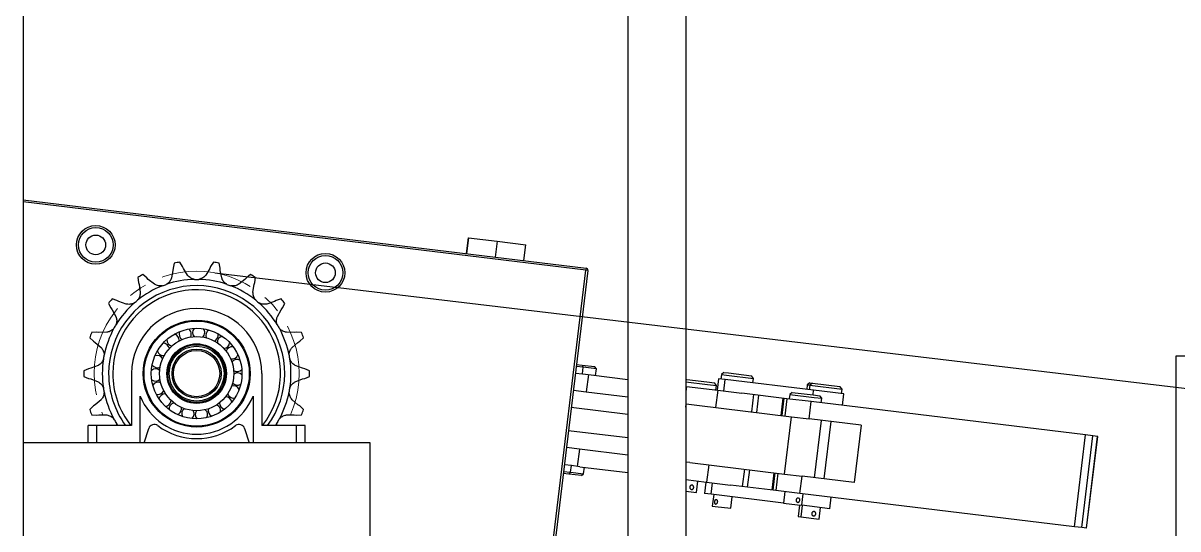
# Model space of a CAD drawing. Header units: millimetres. Extents: x -2889 to 8174, y 2447 to 8478.
# Drawn here: x 1565.97 to 1605.9, y 3483.5 to 3501 of the extents above; entities that cross this region are included whole.
import ezdxf

# ---------------------------------------------------------------- set-up
doc = ezdxf.new("R2010")
doc.units = ezdxf.units.MM
doc.linetypes.add('CENTER', pattern=[50.8, 31.75, -6.35, 6.35, -6.35])
doc.layers.add('细实线', color=255, linetype='Continuous')
doc.layers.add('细点画线', color=255, linetype='CENTER', lineweight=5)

msp = doc.modelspace()

# ---------------------------------------------------------------- linework, layer by layer
at = {"color": 7, "linetype": 'Continuous', "lineweight": 25}
for p, q in [((1565.974, 3542.173), (1565.974, 3486.473)), ((1586.884, 3542.473), (1586.884, 3468.473)), ((1588.884, 3542.473), (1588.884, 3468.473)), ((1565.974, 3494.89), (1585.443, 3492.524)), ((1581.36, 3493.575), (1581.293, 3493.029)), ((1581.36, 3493.575), (1581.293, 3493.029)), ((1581.369, 3493.573), (1581.303, 3493.027)), ((1581.369, 3493.573), (1581.303, 3493.027)), ((1581.36, 3493.575), (1581.369, 3493.573)), ((1581.369, 3493.573), (1582.362, 3493.453)), ((1582.362, 3493.453), (1583.355, 3493.332)), ((1583.288, 3492.786), (1583.355, 3493.332)), ((1583.288, 3492.786), (1583.355, 3493.332)), ((1571.198, 3492.695), (1571.161, 3492.522)), ((1571.489, 3492.58), (1571.395, 3492.729)), ((1572.552, 3492.729), (1572.458, 3492.58)), ((1572.787, 3492.522), (1572.749, 3492.695)), ((1570.251, 3492.191), (1570.111, 3492.299)), ((1571.156, 3492.446), (1571.106, 3492.182)), ((1571.161, 3492.522), (1571.156, 3492.446)), ((1571.52, 3492.51), (1571.489, 3492.58)), ((1571.658, 3492.28), (1571.52, 3492.51)), ((1572.428, 3492.51), (1572.29, 3492.28)), ((1572.458, 3492.58), (1572.428, 3492.51)), ((1572.791, 3492.446), (1572.787, 3492.522)), ((1572.842, 3492.182), (1572.791, 3492.446)), ((1573.837, 3492.299), (1573.697, 3492.191)), ((1584.184, 3482.171), (1585.434, 3492.455)), ((1585.504, 3492.446), (1584.254, 3482.162)), ((1585.443, 3492.524), (1585.434, 3492.455)), ((1585.504, 3492.446), (1585.434, 3492.455)), ((1569.938, 3492.199), (1569.962, 3492.024)), ((1569.962, 3492.024), (1569.984, 3491.951)), ((1569.984, 3491.951), (1570.026, 3491.686)), ((1570.303, 3492.135), (1570.251, 3492.191)), ((1570.512, 3491.966), (1570.303, 3492.135)), ((1573.645, 3492.135), (1573.436, 3491.966)), ((1573.697, 3492.191), (1573.645, 3492.135)), ((1573.922, 3491.686), (1573.964, 3491.951)), ((1573.964, 3491.951), (1573.986, 3492.024)), ((1573.986, 3492.024), (1574.01, 3492.199)), ((1569.219, 3491.401), (1569.052, 3491.455)), ((1574.896, 3491.455), (1574.728, 3491.401)), ((1568.923, 3491.302), (1569.005, 3491.146)), ((1569.005, 3491.146), (1569.051, 3491.084)), ((1569.051, 3491.084), (1569.181, 3490.85)), ((1569.288, 3491.367), (1569.219, 3491.401)), ((1569.542, 3491.279), (1569.288, 3491.367)), ((1574.66, 3491.367), (1574.406, 3491.279)), ((1574.728, 3491.401), (1574.66, 3491.367)), ((1574.766, 3490.85), (1574.897, 3491.084)), ((1574.897, 3491.084), (1574.943, 3491.146)), ((1574.943, 3491.146), (1575.025, 3491.302)), ((1568.521, 3490.307), (1568.344, 3490.3)), ((1568.597, 3490.298), (1568.521, 3490.307)), ((1568.865, 3490.302), (1568.597, 3490.298)), ((1575.351, 3490.298), (1575.082, 3490.302)), ((1575.427, 3490.307), (1575.351, 3490.298)), ((1575.603, 3490.3), (1575.427, 3490.307)), ((1568.276, 3490.112), (1568.407, 3489.994)), ((1568.407, 3489.994), (1568.471, 3489.951)), ((1568.471, 3489.951), (1568.674, 3489.776)), ((1575.274, 3489.776), (1575.477, 3489.951)), ((1575.477, 3489.951), (1575.541, 3489.994)), ((1575.541, 3489.994), (1575.672, 3490.112)), ((1608.824, 3489.473), (1605.824, 3489.473)), ((1605.824, 3489.473), (1605.824, 3468.473)), ((1568.313, 3489.057), (1568.238, 3489.039)), ((1568.564, 3489.153), (1568.313, 3489.057)), ((1575.635, 3489.057), (1575.384, 3489.153)), ((1575.709, 3489.039), (1575.635, 3489.057)), ((1585.341, 3489.091), (1585.1, 3489.121)), ((1585.108, 3489.19), (1585.301, 3489.167)), ((1585.301, 3489.167), (1585.341, 3489.091)), ((1585.301, 3489.167), (1585.734, 3489.114)), ((1585.314, 3488.863), (1585.341, 3489.091)), ((1585.795, 3489.036), (1585.341, 3489.091)), ((1585.795, 3489.036), (1585.734, 3489.114)), ((1568.238, 3489.039), (1568.075, 3488.973)), ((1568.075, 3488.773), (1568.238, 3488.706)), ((1568.238, 3488.706), (1568.313, 3488.688)), ((1568.313, 3488.688), (1568.564, 3488.592)), ((1569.724, 3488.873), (1569.724, 3487.073)), ((1570.975, 3488.921), (1570.974, 3488.873)), ((1574.224, 3488.873), (1574.224, 3487.073)), ((1575.384, 3488.592), (1575.635, 3488.688)), ((1575.635, 3488.688), (1575.709, 3488.706)), ((1575.873, 3488.973), (1575.709, 3489.039)), ((1575.709, 3488.706), (1575.873, 3488.773)), ((1585.072, 3488.893), (1585.314, 3488.863)), ((1585.314, 3488.863), (1585.611, 3488.827)), ((1585.519, 3488.838), (1585.446, 3488.243)), ((1585.611, 3488.827), (1586.884, 3488.672)), ((1585.767, 3488.808), (1585.795, 3489.036)), ((1588.884, 3488.671), (1588.92, 3488.667)), ((1588.92, 3488.667), (1588.884, 3488.638)), ((1588.92, 3488.667), (1589.608, 3488.583)), ((1590.015, 3488.695), (1589.967, 3488.298)), ((1590.246, 3488.667), (1590.015, 3488.695)), ((1590.114, 3488.844), (1590.095, 3488.685)), ((1590.203, 3488.914), (1590.114, 3488.844)), ((1590.114, 3488.844), (1590.295, 3488.822)), ((1590.198, 3488.27), (1590.246, 3488.667)), ((1590.203, 3488.914), (1590.358, 3488.895)), ((1593.306, 3488.295), (1590.246, 3488.667)), ((1590.295, 3488.822), (1591.226, 3488.709)), ((1590.358, 3488.895), (1591.156, 3488.798)), ((1591.226, 3488.709), (1591.156, 3488.798)), ((1591.207, 3488.55), (1591.226, 3488.709)), ((1585, 3488.297), (1585.446, 3488.243)), ((1588.884, 3488.59), (1589.634, 3488.499)), ((1588.884, 3488.429), (1588.904, 3488.427)), ((1588.904, 3488.427), (1589.989, 3488.295)), ((1589.608, 3488.583), (1589.873, 3488.551)), ((1589.634, 3488.499), (1589.943, 3488.462)), ((1589.943, 3488.462), (1589.873, 3488.551)), ((1589.989, 3488.295), (1589.917, 3487.699)), ((1589.924, 3488.303), (1589.943, 3488.462)), ((1589.989, 3488.295), (1590.819, 3488.194)), ((1593.085, 3488.483), (1593.066, 3488.324)), ((1593.174, 3488.553), (1593.085, 3488.483)), ((1593.085, 3488.483), (1593.174, 3488.472)), ((1593.174, 3488.472), (1593.155, 3488.313)), ((1593.174, 3488.553), (1593.263, 3488.542)), ((1593.263, 3488.542), (1593.174, 3488.472)), ((1593.174, 3488.472), (1594.286, 3488.337)), ((1593.263, 3488.542), (1594.216, 3488.426)), ((1594.346, 3488.168), (1593.306, 3488.295)), ((1594.286, 3488.337), (1594.216, 3488.426)), ((1594.267, 3488.178), (1594.286, 3488.337)), ((1568.674, 3487.97), (1568.471, 3487.794)), ((1570.024, 3486.473), (1570.024, 3488.093)), ((1573.924, 3488.093), (1573.924, 3486.473)), ((1575.477, 3487.794), (1575.274, 3487.97)), ((1585.446, 3488.243), (1586.884, 3488.068)), ((1592.379, 3488.005), (1590.819, 3488.194)), ((1591.224, 3488.145), (1591.152, 3487.549)), ((1591.397, 3488.124), (1591.324, 3487.528)), ((1592.242, 3488.021), (1592.17, 3487.425)), ((1592.28, 3488.017), (1592.207, 3487.421)), ((1592.379, 3488.005), (1592.306, 3487.409)), ((1593.217, 3487.903), (1592.379, 3488.005)), ((1592.477, 3488.154), (1592.458, 3487.995)), ((1592.567, 3488.223), (1592.477, 3488.154)), ((1592.477, 3488.154), (1593.326, 3488.051)), ((1592.567, 3488.223), (1593.294, 3488.135)), ((1593.145, 3487.307), (1593.217, 3487.903)), ((1602.708, 3486.749), (1593.217, 3487.903)), ((1593.294, 3488.135), (1593.519, 3488.108)), ((1593.326, 3488.051), (1593.589, 3488.019)), ((1593.589, 3488.019), (1593.519, 3488.108)), ((1593.57, 3487.86), (1593.589, 3488.019)), ((1594.298, 3487.771), (1594.346, 3488.168)), ((1568.407, 3487.752), (1568.276, 3487.633)), ((1568.471, 3487.794), (1568.407, 3487.752)), ((1575.541, 3487.752), (1575.477, 3487.794)), ((1575.672, 3487.633), (1575.541, 3487.752)), ((1586.884, 3487.463), (1584.927, 3487.701)), ((1588.897, 3487.823), (1589.269, 3487.778)), ((1589.269, 3487.778), (1592.544, 3487.38)), ((1568.224, 3486.473), (1568.224, 3487.073)), ((1568.524, 3487.073), (1568.224, 3487.073)), ((1568.344, 3487.445), (1568.521, 3487.438)), ((1568.521, 3487.438), (1568.597, 3487.447)), ((1568.524, 3486.473), (1568.524, 3487.073)), ((1569.724, 3487.073), (1568.524, 3487.073)), ((1568.597, 3487.447), (1568.865, 3487.443)), ((1575.424, 3487.073), (1574.224, 3487.073)), ((1575.082, 3487.443), (1575.351, 3487.447)), ((1575.351, 3487.447), (1575.427, 3487.438)), ((1575.424, 3486.473), (1575.424, 3487.073)), ((1575.724, 3487.073), (1575.424, 3487.073)), ((1575.427, 3487.438), (1575.603, 3487.445)), ((1575.724, 3486.473), (1575.724, 3487.073)), ((1592.302, 3485.395), (1592.544, 3487.38)), ((1592.544, 3487.38), (1593.145, 3487.307)), ((1594.951, 3487.088), (1593.145, 3487.307)), ((1593.336, 3485.269), (1593.577, 3487.254)), ((1593.667, 3485.229), (1593.908, 3487.214)), ((1594.951, 3487.088), (1594.709, 3485.102)), ((1570.154, 3486.473), (1570.316, 3486.972)), ((1573.631, 3486.972), (1573.794, 3486.473)), ((1584.831, 3486.907), (1586.884, 3486.658)), ((1602.322, 3483.572), (1602.708, 3486.749)), ((1602.576, 3483.542), (1602.962, 3486.718)), ((1602.962, 3486.718), (1602.708, 3486.749)), ((1602.738, 3483.522), (1603.124, 3486.699)), ((1602.741, 3483.522), (1603.128, 3486.698)), ((1603.124, 3486.699), (1602.962, 3486.718)), ((1603.128, 3486.698), (1603.124, 3486.699)), ((1565.974, 3486.473), (1565.974, 3468.473)), ((1577.974, 3486.473), (1565.974, 3486.473)), ((1577.974, 3468.473), (1577.974, 3486.473)), ((1585.205, 3486.257), (1584.758, 3486.312)), ((1585.205, 3486.257), (1585.133, 3485.662)), ((1586.884, 3486.053), (1585.205, 3486.257)), ((1584.658, 3485.488), (1584.9, 3485.458)), ((1584.928, 3485.687), (1584.686, 3485.716)), ((1584.9, 3485.458), (1584.843, 3485.395)), ((1584.9, 3485.458), (1584.928, 3485.687)), ((1584.9, 3485.458), (1585.353, 3485.403)), ((1585.225, 3485.65), (1584.928, 3485.687)), ((1585.225, 3485.65), (1586.884, 3485.449)), ((1585.353, 3485.403), (1585.381, 3485.631)), ((1589.027, 3485.793), (1588.884, 3485.81)), ((1589.027, 3485.793), (1592.302, 3485.395)), ((1589.676, 3485.714), (1589.603, 3485.118)), ((1590.91, 3485.564), (1590.838, 3484.968)), ((1591.083, 3485.543), (1591.01, 3484.947)), ((1584.843, 3485.395), (1584.65, 3485.418)), ((1585.275, 3485.342), (1584.843, 3485.395)), ((1585.275, 3485.342), (1585.353, 3485.403)), ((1588.884, 3485.206), (1589.603, 3485.118)), ((1589.251, 3484.758), (1589.299, 3485.155)), ((1589.581, 3485.121), (1589.533, 3484.724)), ((1589.603, 3485.118), (1590.433, 3485.017)), ((1589.763, 3484.696), (1589.811, 3485.093)), ((1591.929, 3485.44), (1591.856, 3484.844)), ((1591.966, 3485.436), (1591.894, 3484.84)), ((1592.065, 3485.424), (1591.993, 3484.828)), ((1592.302, 3485.395), (1592.904, 3485.322)), ((1592.831, 3484.726), (1592.904, 3485.322)), ((1594.709, 3485.102), (1592.904, 3485.322)), ((1588.884, 3484.803), (1589.074, 3484.78)), ((1589.074, 3484.78), (1589.251, 3484.758)), ((1589.763, 3484.696), (1589.533, 3484.724)), ((1592.262, 3484.392), (1589.763, 3484.696)), ((1589.85, 3484.685), (1589.802, 3484.288)), ((1591.993, 3484.828), (1590.433, 3485.017)), ((1592.831, 3484.726), (1591.993, 3484.828)), ((1592.31, 3484.789), (1592.262, 3484.392)), ((1602.322, 3483.572), (1592.831, 3484.726)), ((1592.897, 3484.315), (1592.946, 3484.712)), ((1589.802, 3484.288), (1589.906, 3484.276)), ((1589.906, 3484.276), (1590.437, 3484.211)), ((1590.437, 3484.211), (1590.486, 3484.608)), ((1592.262, 3484.392), (1592.747, 3484.333)), ((1592.747, 3484.333), (1592.897, 3484.315)), ((1592.821, 3484.324), (1592.773, 3483.927)), ((1592.911, 3484.313), (1592.863, 3483.916)), ((1593.864, 3484.198), (1592.897, 3484.315)), ((1593.864, 3484.198), (1593.912, 3484.595)), ((1592.773, 3483.927), (1592.863, 3483.916)), ((1592.863, 3483.916), (1593.498, 3483.839)), ((1593.498, 3483.839), (1593.546, 3484.236)), ((1602.576, 3483.542), (1602.322, 3483.572)), ((1602.738, 3483.522), (1602.576, 3483.542)), ((1602.741, 3483.522), (1602.738, 3483.522))]:
    msp.add_line(p, q, dxfattribs=at)
at = {"color": 8, "linetype": 'Continuous', "lineweight": 25}
for p, q in [((1585.434, 3492.455), (1565.974, 3494.82)), ((1582.362, 3493.453), (1582.296, 3492.907)), ((1588.904, 3488.427), (1588.884, 3488.259)), ((1593.287, 3488.136), (1593.306, 3488.295)), ((1588.884, 3487.715), (1588.897, 3487.823))]:
    msp.add_line(p, q, dxfattribs=at)
at = {"color": 7, "linetype": 'Continuous', "lineweight": 25, "flags": 128}
for points in [[(1571.364, 3490.002), (1571.365, 3490.006), (1571.367, 3490.028)], [(1572.797, 3487.54), (1572.8, 3487.552), (1572.802, 3487.577)]]:
    msp.add_lwpolyline(points, dxfattribs=at)
at = {"color": 8, "linetype": 'Continuous', "lineweight": 25, "flags": 128}
for points in [[(1569.255, 3487.073), (1569.252, 3487.076), (1569.186, 3487.182)], [(1574.762, 3487.182), (1574.695, 3487.076), (1574.693, 3487.073)]]:
    msp.add_lwpolyline(points, dxfattribs=at)
at = {"color": 7, "linetype": 'Continuous', "lineweight": 25}
for centre, radius in [((1568.486, 3493.326), 0.67), ((1568.486, 3493.326), 0.6), ((1568.486, 3493.326), 0.34), ((1576.427, 3492.361), 0.67), ((1576.427, 3492.361), 0.6), ((1576.427, 3492.361), 0.34), ((1571.974, 3488.873), 1.85), ((1571.974, 3488.873), 1.82), ((1571.974, 3488.873), 1.567), ((1571.974, 3488.873), 1.283), ((1571.974, 3488.873), 1.03), ((1571.974, 3488.873), 1), ((1571.974, 3488.873), 0.95), ((1571.974, 3488.873), 0.85), ((1571.974, 3488.873), 0.8)]:
    msp.add_circle(centre, radius, dxfattribs=at)
for centre, radius, start, end in [((1571.974, 3488.873), 3.9, 98.5311, 101.4689), ((1571.974, 3488.873), 3.9, 78.5311, 81.4689), ((1571.974, 3488.873), 3.9, 118.5311, 121.4689), ((1571.974, 3488.873), 3.9, 58.5311, 61.4689), ((1585.434, 3492.455), 0.07, 353.0706, 83.0706), ((1571.974, 3488.873), 3.261, 111.2391, 128.7609), ((1570.723, 3492.309), 0.403, 279.9223, 300.0777), ((1571.974, 3488.873), 3.261, 91.2391, 108.7609), ((1571.974, 3492.529), 0.403, 259.9223, 280.0777), ((1571.974, 3488.873), 3.261, 71.2391, 88.7609), ((1573.225, 3492.309), 0.403, 239.9223, 260.0777), ((1571.974, 3488.873), 3.261, 51.2391, 68.7609), ((1571.974, 3488.873), 3.9, 138.5311, 141.4689), ((1571.974, 3488.873), 2.9, 321.6335, 180), ((1571.974, 3488.873), 3.9, 38.5311, 41.4689), ((1571.974, 3488.873), 3.261, 131.2391, 148.7609), ((1571.974, 3488.873), 2.25, 0, 180), ((1569.623, 3491.674), 0.403, 299.9223, 320.0777), ((1574.324, 3491.674), 0.403, 219.9223, 240.0777), ((1571.974, 3488.873), 3.261, 31.2391, 48.7609), ((1571.974, 3488.873), 3.9, 158.5311, 161.4689), ((1571.974, 3488.873), 3.261, 151.2391, 168.7609), ((1568.807, 3490.701), 0.403, 319.9223, 340.0777), ((1571.577, 3490.241), 0.213, 157.454, 241.2337), ((1571.577, 3490.241), 0.213, 357.2067, 54.8541), ((1572.043, 3490.296), 0.213, 138.5066, 222.2864), ((1572.043, 3490.296), 0.212, 312.127, 357.2067), ((1572.043, 3490.296), 0.212, 357.2067, 35.9068), ((1572.502, 3490.196), 0.213, 119.5592, 203.339), ((1572.502, 3490.196), 0.212, 357.2067, 16.9594), ((1575.141, 3490.701), 0.403, 199.9223, 220.0777), ((1571.974, 3488.873), 3.261, 11.2391, 28.7609), ((1571.974, 3488.873), 3.9, 18.5311, 21.4689), ((1570.82, 3489.709), 0.213, 8.9691, 92.7489), ((1571.154, 3490.038), 0.213, 176.4013, 260.1811), ((1571.974, 3488.873), 1, 270, 177.2067), ((1571.154, 3490.038), 0.212, 357.2067, 73.8015), ((1571.577, 3490.241), 0.212, 331.0744, 357.2067), ((1572.502, 3490.196), 0.213, 293.1796, 357.2067), ((1572.903, 3489.953), 0.213, 100.6119, 184.3916), ((1572.903, 3489.953), 0.212, 274.2322, 357.2067), ((1568.373, 3489.508), 0.403, 339.9223, 0.0777), ((1570.611, 3489.289), 0.213, 27.9165, 111.6962), ((1570.82, 3489.709), 0.212, 195.3487, 279.1285), ((1573.203, 3489.593), 0.213, 81.6645, 165.4443), ((1573.203, 3489.593), 0.213, 255.2849, 339.0647), ((1575.575, 3489.508), 0.403, 179.9223, 200.0777), ((1571.974, 3488.873), 3.261, 171.2391, 188.7609), ((1570.611, 3489.289), 0.213, 214.2961, 298.0759), ((1573.371, 3489.155), 0.212, 62.7171, 146.4969), ((1571.974, 3488.873), 3.261, 351.2391, 8.7609), ((1571.974, 3488.873), 3.9, 178.5311, 181.4689), ((1571.974, 3488.873), 2.9, 180, 218.3665), ((1570.55, 3488.824), 0.212, 46.8638, 130.6436), ((1570.55, 3488.824), 0.213, 233.2435, 317.0232), ((1573.371, 3489.155), 0.213, 236.3375, 320.1173), ((1573.387, 3488.686), 0.213, 43.7698, 127.5495), ((1571.974, 3488.873), 3.9, 358.5311, 1.4689), ((1568.373, 3488.238), 0.403, 359.9223, 20.0777), ((1570.643, 3488.364), 0.213, 65.8112, 149.591), ((1570.643, 3488.364), 0.212, 252.1908, 335.9706), ((1573.249, 3488.237), 0.213, 24.8224, 108.6022), ((1573.387, 3488.686), 0.213, 217.3901, 301.1699), ((1575.575, 3488.238), 0.403, 159.9223, 180.0777), ((1571.974, 3488.873), 3.261, 191.2391, 208.7609), ((1571.974, 3488.873), 2.1, 201.7868, 338.2132), ((1570.88, 3487.96), 0.212, 84.7586, 168.5383), ((1570.88, 3487.96), 0.213, 271.1382, 354.918), ((1571.235, 3487.654), 0.213, 103.7059, 187.4857), ((1572.974, 3487.858), 0.212, 179.4954, 263.2752), ((1572.974, 3487.858), 0.213, 5.875, 89.6548), ((1573.249, 3488.237), 0.213, 198.4428, 282.2225), ((1571.974, 3488.873), 3.261, 331.2391, 348.7609), ((1571.974, 3488.873), 3.9, 198.5311, 201.4689), ((1571.235, 3487.654), 0.212, 290.0856, 357.2067), ((1571.235, 3487.654), 0.212, 357.2067, 13.8653), ((1571.671, 3487.48), 0.212, 122.6533, 206.4331), ((1571.671, 3487.48), 0.212, 309.0329, 357.2067), ((1571.671, 3487.48), 0.213, 357.2067, 32.8127), ((1572.14, 3487.457), 0.213, 141.6007, 225.3804), ((1572.14, 3487.457), 0.213, 357.2067, 51.7601), ((1572.59, 3487.588), 0.213, 160.548, 244.3278), ((1572.59, 3487.588), 0.212, 357.2067, 70.7074), ((1571.974, 3488.873), 3.9, 338.5311, 341.4689), ((1568.807, 3487.044), 0.403, 19.9223, 40.0777), ((1570.506, 3486.911), 0.2, 53.2066, 162), ((1571.974, 3488.873), 2.25, 233.2066, 306.7934), ((1572.14, 3487.457), 0.212, 327.9803, 357.2067), ((1573.441, 3486.911), 0.2, 18, 126.7934), ((1575.141, 3487.044), 0.403, 139.9223, 160.0777)]:
    msp.add_arc(centre, radius, start, end, dxfattribs=at)
at = {"color": 8, "linetype": 'Continuous', "lineweight": 25}
for start, end in [(323.7533, 180), (180, 216.2467)]:
    msp.add_arc((1571.974, 3488.873), 3.044, start, end, dxfattribs=at)
at = {"color": 7, "linetype": 'Continuous', "lineweight": 25}
for points, knots in [([(1571.903, 3492.133), (1571.869, 3492.141), (1571.792, 3492.162), (1571.709, 3492.219), (1571.669, 3492.266), (1571.658, 3492.28)], [0, 0, 0, 0, 0.358696, 0.822318, 1, 1, 1, 1]), ([(1572.29, 3492.28), (1572.259, 3492.247), (1572.197, 3492.183), (1572.104, 3492.145), (1572.052, 3492.134), (1572.044, 3492.133)], [0, 0, 0, 0, 0.457634, 0.915081, 1, 1, 1, 1]), ([(1570.793, 3491.912), (1570.758, 3491.909), (1570.678, 3491.901), (1570.581, 3491.927), (1570.527, 3491.957), (1570.512, 3491.966)], [0, 0, 0, 0, 0.358712, 0.822334, 1, 1, 1, 1]), ([(1571.106, 3492.182), (1571.088, 3492.141), (1571.051, 3492.059), (1570.977, 3491.992), (1570.932, 3491.964), (1570.925, 3491.96)], [0, 0, 0, 0, 0.4576493, 0.9150963, 1, 1, 1, 1]), ([(1573.023, 3491.96), (1572.994, 3491.98), (1572.928, 3492.026), (1572.87, 3492.108), (1572.848, 3492.166), (1572.842, 3492.182)], [0, 0, 0, 0, 0.358703, 0.822325, 1, 1, 1, 1]), ([(1573.436, 3491.966), (1573.396, 3491.946), (1573.316, 3491.907), (1573.215, 3491.903), (1573.163, 3491.911), (1573.155, 3491.912)], [0, 0, 0, 0, 0.457641, 0.915088, 1, 1, 1, 1]), ([(1570.026, 3491.686), (1570.023, 3491.641), (1570.017, 3491.552), (1569.97, 3491.463), (1569.938, 3491.422), (1569.932, 3491.415)], [0, 0, 0, 0, 0.457653, 0.9151, 1, 1, 1, 1]), ([(1574.015, 3491.415), (1573.995, 3491.444), (1573.948, 3491.509), (1573.923, 3491.606), (1573.922, 3491.668), (1573.922, 3491.686)], [0, 0, 0, 0, 0.358714, 0.8223362, 1, 1, 1, 1]), ([(1569.824, 3491.325), (1569.793, 3491.31), (1569.72, 3491.275), (1569.62, 3491.266), (1569.559, 3491.276), (1569.542, 3491.279)], [0, 0, 0, 0, 0.3587154, 0.8223377, 1, 1, 1, 1]), ([(1574.406, 3491.279), (1574.361, 3491.274), (1574.272, 3491.265), (1574.177, 3491.295), (1574.131, 3491.321), (1574.123, 3491.325)], [0, 0, 0, 0, 0.457652, 0.915099, 1, 1, 1, 1]), ([(1569.181, 3490.85), (1569.194, 3490.807), (1569.219, 3490.721), (1569.205, 3490.621), (1569.188, 3490.572), (1569.186, 3490.564)], [0, 0, 0, 0, 0.457648, 0.915095, 1, 1, 1, 1]), ([(1574.762, 3490.564), (1574.753, 3490.597), (1574.731, 3490.675), (1574.74, 3490.775), (1574.761, 3490.834), (1574.766, 3490.85)], [0, 0, 0, 0, 0.358715, 0.822337, 1, 1, 1, 1]), ([(1569.115, 3490.442), (1569.091, 3490.417), (1569.034, 3490.359), (1568.943, 3490.317), (1568.882, 3490.305), (1568.865, 3490.302)], [0, 0, 0, 0, 0.35871, 0.8223323, 1, 1, 1, 1]), ([(1575.082, 3490.302), (1575.039, 3490.313), (1574.952, 3490.334), (1574.873, 3490.396), (1574.838, 3490.435), (1574.832, 3490.442)], [0, 0, 0, 0, 0.457652, 0.915099, 1, 1, 1, 1]), ([(1568.674, 3489.776), (1568.7, 3489.739), (1568.753, 3489.667), (1568.774, 3489.569), (1568.775, 3489.516), (1568.776, 3489.508)], [0, 0, 0, 0, 0.457629, 0.915076, 1, 1, 1, 1]), ([(1575.172, 3489.508), (1575.175, 3489.543), (1575.181, 3489.623), (1575.224, 3489.714), (1575.263, 3489.762), (1575.274, 3489.776)], [0, 0, 0, 0, 0.358706, 0.822328, 1, 1, 1, 1]), ([(1568.751, 3489.369), (1568.737, 3489.337), (1568.703, 3489.264), (1568.632, 3489.193), (1568.579, 3489.162), (1568.564, 3489.153)], [0, 0, 0, 0, 0.358691, 0.822313, 1, 1, 1, 1]), ([(1575.384, 3489.153), (1575.347, 3489.178), (1575.272, 3489.228), (1575.219, 3489.313), (1575.2, 3489.362), (1575.197, 3489.369)], [0, 0, 0, 0, 0.457644, 0.91509, 1, 1, 1, 1]), ([(1568.564, 3488.592), (1568.601, 3488.567), (1568.675, 3488.518), (1568.729, 3488.433), (1568.748, 3488.384), (1568.751, 3488.376)], [0, 0, 0, 0, 0.457644, 0.91509, 1, 1, 1, 1]), ([(1575.197, 3488.376), (1575.211, 3488.408), (1575.244, 3488.481), (1575.316, 3488.552), (1575.369, 3488.584), (1575.384, 3488.592)], [0, 0, 0, 0, 0.358691, 0.822313, 1, 1, 1, 1]), ([(1568.776, 3488.237), (1568.773, 3488.202), (1568.766, 3488.122), (1568.724, 3488.031), (1568.685, 3487.983), (1568.674, 3487.97)], [0, 0, 0, 0, 0.3587057, 0.822328, 1, 1, 1, 1]), ([(1575.274, 3487.97), (1575.248, 3488.006), (1575.195, 3488.078), (1575.173, 3488.176), (1575.172, 3488.229), (1575.172, 3488.237)], [0, 0, 0, 0, 0.457629, 0.915076, 1, 1, 1, 1]), ([(1568.865, 3487.443), (1568.909, 3487.432), (1568.996, 3487.411), (1569.075, 3487.349), (1569.11, 3487.31), (1569.115, 3487.304)], [0, 0, 0, 0, 0.4576523, 0.9150994, 1, 1, 1, 1]), ([(1569.186, 3487.182), (1569.198, 3487.148), (1569.211, 3487.112), (1569.208, 3487.075), (1569.208, 3487.073)], [0, 0, 0, 0, 0.9395568, 1, 1, 1, 1]), ([(1574.744, 3487.073), (1574.745, 3487.102), (1574.747, 3487.139), (1574.759, 3487.174), (1574.762, 3487.182)], [0, 0, 0, 0, 0.776545, 1, 1, 1, 1]), ([(1574.832, 3487.304), (1574.857, 3487.329), (1574.913, 3487.386), (1575.004, 3487.428), (1575.065, 3487.44), (1575.082, 3487.443)], [0, 0, 0, 0, 0.35871, 0.8223323, 1, 1, 1, 1]), ([(1589.084, 3484.863), (1589.077, 3484.865), (1589.062, 3484.868), (1589.042, 3484.883), (1589.028, 3484.904), (1589.02, 3484.929), (1589.022, 3484.955), (1589.032, 3484.979), (1589.048, 3484.998), (1589.07, 3485.011), (1589.094, 3485.016), (1589.116, 3485.012), (1589.135, 3485.001), (1589.15, 3484.982), (1589.158, 3484.959), (1589.159, 3484.933), (1589.153, 3484.908), (1589.141, 3484.887), (1589.124, 3484.871), (1589.104, 3484.862), (1589.091, 3484.863), (1589.084, 3484.863)], [0, 0, 0, 0, 0.052674, 0.105315, 0.158841, 0.213062, 0.266288, 0.318369, 0.370942, 0.424859, 0.478915, 0.531713, 0.583827, 0.636801, 0.690931, 0.744724, 0.797129, 0.849294, 0.9027, 0.956929, 1, 1, 1, 1]), ([(1589.916, 3484.359), (1589.91, 3484.361), (1589.898, 3484.364), (1589.885, 3484.378), (1589.877, 3484.398), (1589.874, 3484.423), (1589.876, 3484.448), (1589.883, 3484.472), (1589.894, 3484.492), (1589.909, 3484.506), (1589.926, 3484.512), (1589.945, 3484.508), (1589.963, 3484.497), (1589.978, 3484.479), (1589.987, 3484.455), (1589.988, 3484.43), (1589.982, 3484.405), (1589.969, 3484.383), (1589.952, 3484.367), (1589.933, 3484.359), (1589.921, 3484.359), (1589.916, 3484.359)], [0, 0, 0, 0, 0.0526742, 0.1053146, 0.1588406, 0.2130621, 0.2662883, 0.3183691, 0.3709421, 0.424859, 0.4789152, 0.5317133, 0.5838267, 0.6368008, 0.6909314, 0.7447238, 0.797129, 0.849294, 0.9027002, 0.9569286, 1, 1, 1, 1]), ([(1592.757, 3484.417), (1592.75, 3484.418), (1592.736, 3484.422), (1592.717, 3484.437), (1592.703, 3484.458), (1592.696, 3484.482), (1592.697, 3484.508), (1592.707, 3484.532), (1592.723, 3484.551), (1592.744, 3484.564), (1592.767, 3484.569), (1592.788, 3484.566), (1592.806, 3484.555), (1592.819, 3484.536), (1592.826, 3484.513), (1592.827, 3484.488), (1592.822, 3484.463), (1592.811, 3484.441), (1592.795, 3484.425), (1592.776, 3484.416), (1592.763, 3484.416), (1592.757, 3484.417)], [0, 0, 0, 0, 0.052674, 0.105315, 0.158841, 0.213062, 0.266288, 0.318369, 0.370942, 0.424859, 0.478915, 0.531713, 0.583827, 0.636801, 0.690931, 0.744724, 0.797129, 0.849294, 0.9027, 0.956929, 1, 1, 1, 1]), ([(1593.303, 3483.947), (1593.295, 3483.949), (1593.28, 3483.953), (1593.259, 3483.968), (1593.244, 3483.989), (1593.237, 3484.014), (1593.238, 3484.04), (1593.248, 3484.063), (1593.265, 3484.082), (1593.287, 3484.095), (1593.312, 3484.1), (1593.336, 3484.096), (1593.356, 3484.085), (1593.371, 3484.066), (1593.38, 3484.043), (1593.381, 3484.017), (1593.375, 3483.992), (1593.363, 3483.971), (1593.345, 3483.955), (1593.324, 3483.947), (1593.31, 3483.947), (1593.303, 3483.947)], [0, 0, 0, 0, 0.0526742, 0.1053146, 0.1588406, 0.2130621, 0.2662883, 0.3183691, 0.3709421, 0.424859, 0.4789152, 0.5317133, 0.5838267, 0.6368008, 0.6909314, 0.7447238, 0.797129, 0.849294, 0.9027002, 0.9569286, 1, 1, 1, 1])]:
    msp.add_open_spline(points, degree=3, knots=knots, dxfattribs=at)
at = {"layer": '细实线'}
msp.add_line((1572.597, 3492.361), (1616.685, 3487.105), dxfattribs=at)
at = {"layer": '细点画线', "ltscale": 0.1}
msp.add_arc((1571.974, 3488.873), 3.543, 336.239, 203.761, dxfattribs=at)

doc.saveas('drawing.dxf')
